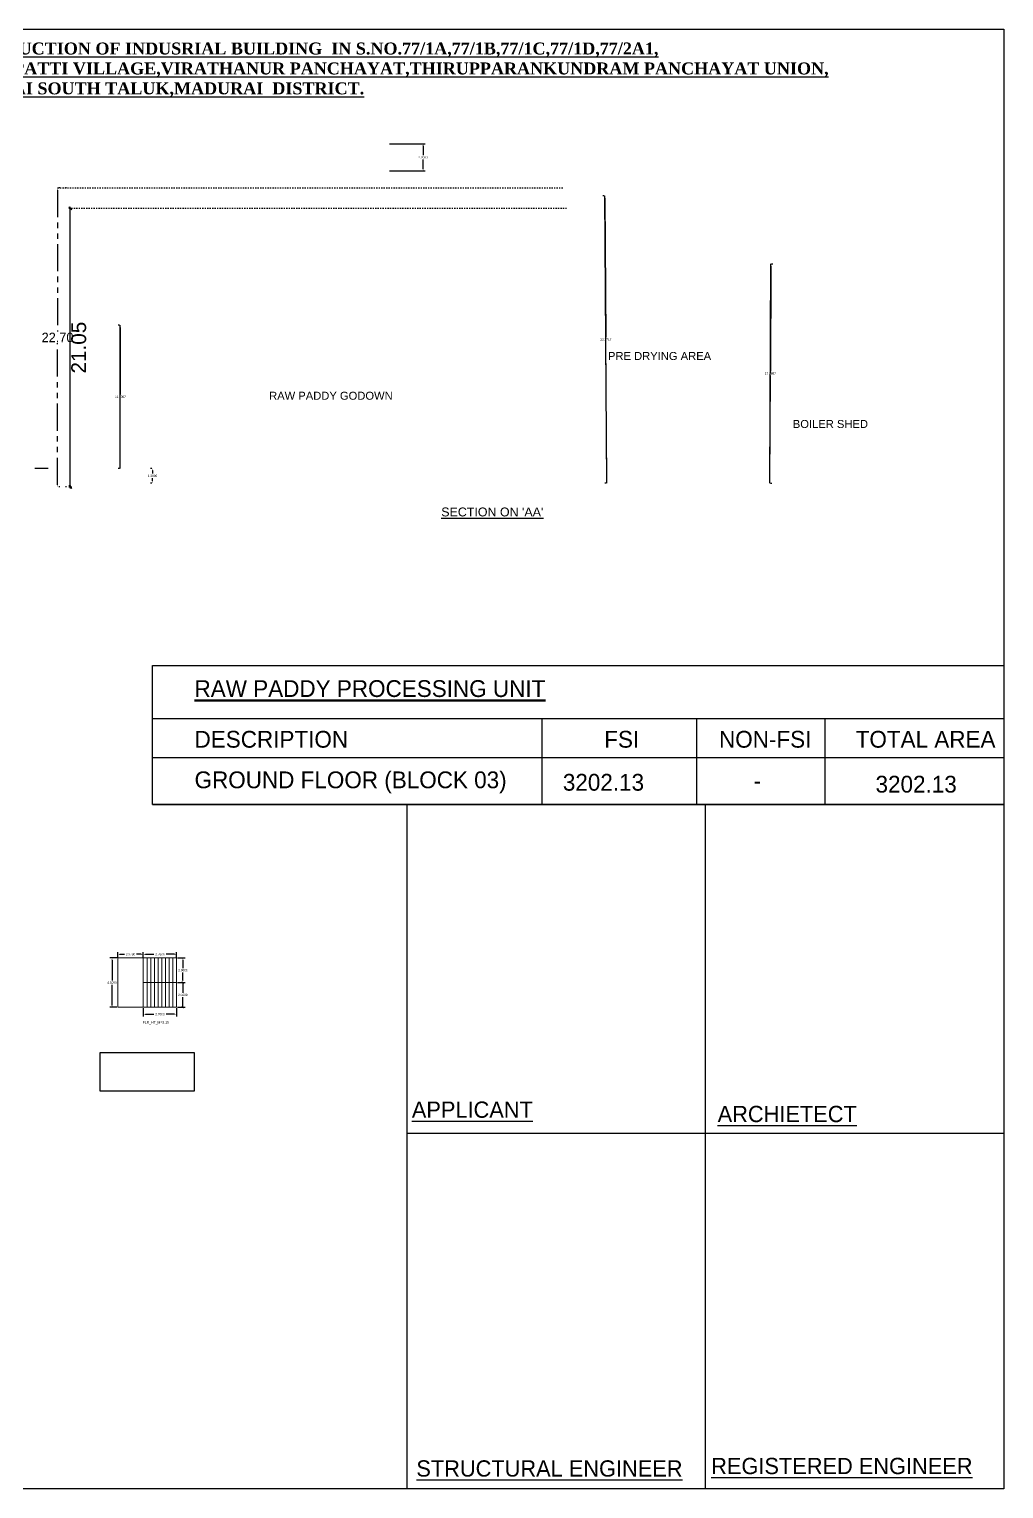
# Model space of a CAD drawing. Header units: metres. Extents: x 1422408 to 2565053, y 3723 to 80428.
# Drawn here: x 2267957.1 to 2268036, y 4137.9 to 4256.1 of the extents above; entities that cross this region are included whole.
import ezdxf

# ---------------------------------------------------------------- set-up
doc = ezdxf.new("R2010")
doc.units = ezdxf.units.M
doc.header["$LTSCALE"] = 3.5
doc.header["$MEASUREMENT"] = 0
for name, pattern in [('DOT2', [0.125, 0, -0.125]), ('HIDDEN', [0.375, 0.25, -0.125]), ('PHANTOM2', [1.25, 0.625, -0.125, 0.125, -0.125, 0.125, -0.125])]:
    doc.linetypes.add(name, pattern=pattern)
doc.layers.get('0').update_dxf_attribs({"linetype": 'CONTINUOUS'})
doc.layers.get('DEFPOINTS').update_dxf_attribs({"linetype": 'CONTINUOUS'})
for name, color, linetype in [('BLK_5_FLR_0_AC_ROOM_1', 117, 'CONTINUOUS'), ('BLK_5_FLR_0_AC_ROOM_2', 117, 'CONTINUOUS'), ('BLK_5_FLR_0_AC_ROOM_3', 117, 'CONTINUOUS'), ('BLK_5_HT_OF_BLDG', 5, 'CONTINUOUS'), ('BLK_5_PLINTH_HEIGHT', 7, 'CONTINUOUS'), ('BLK_5_ROOF_WATER_TANK_HT', 235, 'CONTINUOUS')]:
    doc.layers.add(name, color=color, linetype=linetype)
for name, color, linetype, lineweight in [('BLK_5_FLR_0_FIRESTAIR_1', 1, 'CONTINUOUS', 0), ('BLK_5_FLR_0_FIRESTAIR_1_FLIGHT_1', 7, 'CONTINUOUS', 0), ('BLK_5_FLR_0_FIRESTAIR_1_FLIGHT_2', 7, 'CONTINUOUS', 0), ('BLK_5_FLR_0_FIRESTAIR_1_LANDING_1', 7, 'CONTINUOUS', 0)]:
    doc.layers.add(name, color=color, linetype=linetype, lineweight=lineweight)
doc.styles.add('ANAND', font='times.ttf')
doc.styles.add('ROOM TEXT 10.5', font='swisse.ttf')
doc.styles.add('sar dim', font='GOTHIC.TTF', dxfattribs={"height": 0.75})
doc.styles.add('style1', font='arial.ttf', dxfattribs={"height": 0.28})
doc.styles.add('THIN', font='GOTHIC.TTF', dxfattribs={"height": 1})
doc.styles.add('thin2', font='arial.ttf', dxfattribs={"height": 0.3})
doc.dimstyles.get("Standard").update_dxf_attribs({"dimtxt": 0.18, "dimasz": 0.18, "dimexe": 0.18, "dimexo": 0.0625, "dimgap": 0.09, "dimtad": 0, "dimtih": 1, "dimtoh": 1, "dimdec": 4, "dimzin": 0, "dimdsep": 46, "dimtxsty": 'Standard', "dimcen": 0.09, "dimadec": 0, "dimazin": 0, "dimtfac": 1, "dimtdec": 4, "dimtofl": 0, "dimtmove": 0, "dimatfit": 3, "dimfxl": 0, "dimtolj": 1, "dimtzin": 0, "dimarcsym": 0})
doc.dimstyles.new('STANDARD$0', dxfattribs={"dimtxt": 0.25, "dimasz": 0.1, "dimexe": 2, "dimexo": 2, "dimgap": 0, "dimtad": 0, "dimzin": 0, "dimdsep": 46, "dimtxsty": 'ANAND', "dimcen": 0.0625, "dimdle": 2.5, "dimse1": 1, "dimse2": 1, "dimclrd": 2, "dimclre": 9, "dimadec": 0, "dimazin": 0, "dimtfac": 1, "dimtix": 1, "dimtofl": 0, "dimtmove": 2, "dimatfit": 3, "dimldrblk": 'OBLIQUE', "dimfxl": 0, "dimtolj": 1, "dimtzin": 0, "dimarcsym": 0})

# ---------------------------------------------------------------- blocks, each defined once
blk = doc.blocks.new('*D552')
at = {"layer": 'BLK_5_HT_OF_BLDG', "color": 0, "linetype": 'DOT2', "lineweight": -2}
for p, q in [((2267960.17, 4243.27), (2267959.26, 4243.27)), ((2267960.17, 4219.06), (2267959.26, 4219.06))]:
    blk.add_line(p, q, dxfattribs=at)
at = {"layer": 'BLK_5_HT_OF_BLDG', "color": 0, "linetype": 'PHANTOM2', "lineweight": -2}
for p, q in [((2267959.44, 4243.09), (2267959.44, 4231.64)), ((2267959.44, 4219.24), (2267959.44, 4230.69))]:
    blk.add_line(p, q, dxfattribs=at)
at = {"layer": 'BLK_5_HT_OF_BLDG', "color": 0}
for points in [[(2267959.41, 4243.09), (2267959.47, 4243.09), (2267959.44, 4243.27)], [(2267959.41, 4219.24), (2267959.47, 4219.24), (2267959.44, 4219.06)]]:
    blk.add_solid(points, dxfattribs=at)
at = {"layer": 'DEFPOINTS', "color": 0}
for p in [(2267959.44, 4243.27), (2267960.23, 4243.27), (2267960.23, 4219.06)]:
    blk.add_point(p, dxfattribs=at)
at = {"layer": 'BLK_5_HT_OF_BLDG', "color": 0, "lineweight": 25, "insert": (2267959.44, 4231.16), "char_height": 0.18, "attachment_point": 5}
blk.add_mtext('\\A1;{\\H4.2857x;22.70}', dxfattribs=at)
blk = doc.blocks.new('ER')
for p, q in [((-3, -3), (3, 3)), ((-3, 0), (3, 0)), ((0, -3), (0, 3))]:
    blk.add_line(p, q)
blk = doc.blocks.new('*D553')
at = {"lineweight": -2, "ltscale": 0.05}
blk.add_line((2267960.47, 4219.1), (2267960.47, 4241.57), dxfattribs=at)
at = {"layer": 'DEFPOINTS', "color": 0, "ltscale": 0.05}
for p in [(2267960.47, 4241.61), (2267960.47, 4241.61), (2267960.47, 4219.06)]:
    blk.add_point(p, dxfattribs=at)
at = {"lineweight": -2, "ltscale": 0.05, "xscale": 0.04, "yscale": 0.04, "zscale": 0.04}
for p, rotation in [((2267960.47, 4241.61), 90), ((2267960.47, 4219.06), 270)]:
    blk.add_blockref('ER', p, dxfattribs=dict(at, rotation=rotation))
at = {"color": 0, "ltscale": 0.05, "insert": (2267961.16, 4230.34), "char_height": 0.28, "attachment_point": 5, "rotation": 90, "style": 'style1'}
blk.add_mtext('\\A1;{\\H4.2857x;21.05}', dxfattribs=at)
blk = doc.blocks.new('_DOT')
at = {"color": 0, "linetype": 'ByBlock'}
blk.add_line((-0.5, 0), (-1, 0), dxfattribs=at)
at = {"color": 0, "linetype": 'ByBlock', "const_width": 0.5}
blk.add_lwpolyline([(-0.25, 0, 1), (0.25, 0, 1)], format="xyb", close=True, dxfattribs=at)
blk = doc.blocks.new('*D555')
at = {"layer": 'BLK_5_FLR_0_AC_ROOM_1', "color": 0, "linetype": 'DOT2', "lineweight": -2, "ltscale": 400}
for p, q in [((2267964.46, 4232.16), (2267964.34, 4232.16)), ((2267964.46, 4220.56), (2267964.34, 4220.56))]:
    blk.add_line(p, q, dxfattribs=at)
at = {"layer": 'BLK_5_FLR_0_AC_ROOM_1', "color": 0, "linetype": 'PHANTOM2', "lineweight": -2, "ltscale": 400}
for p, q in [((2267964.52, 4231.98), (2267964.52, 4226.54)), ((2267964.52, 4220.74), (2267964.52, 4226.18))]:
    blk.add_line(p, q, dxfattribs=at)
at = {"layer": 'BLK_5_FLR_0_AC_ROOM_1', "color": 0, "ltscale": 400}
for points in [[(2267964.49, 4231.98), (2267964.55, 4231.98), (2267964.52, 4232.16)], [(2267964.49, 4220.74), (2267964.55, 4220.74), (2267964.52, 4220.56)]]:
    blk.add_solid(points, dxfattribs=at)
at = {"layer": 'DEFPOINTS', "color": 0, "ltscale": 400}
for p in [(2267964.52, 4232.16), (2267964.52, 4232.16), (2267964.52, 4220.56)]:
    blk.add_point(p, dxfattribs=at)
at = {"layer": 'BLK_5_FLR_0_AC_ROOM_1', "color": 0, "ltscale": 400, "insert": (2267964.52, 4226.36), "char_height": 0.18, "attachment_point": 5}
blk.add_mtext('\\A1;11.6007', dxfattribs=at)
blk = doc.blocks.new('*D563')
at = {"layer": 'BLK_5_FLR_0_AC_ROOM_2', "color": 0, "linetype": 'DOT2', "lineweight": -2, "ltscale": 400}
for p, q in [((2268003.68, 4242.63), (2268003.57, 4242.63)), ((2268003.85, 4219.36), (2268003.74, 4219.36))]:
    blk.add_line(p, q, dxfattribs=at)
at = {"layer": 'BLK_5_FLR_0_AC_ROOM_2', "color": 0, "linetype": 'PHANTOM2', "lineweight": -2, "ltscale": 400}
for p, q in [((2268003.75, 4242.45), (2268003.83, 4231.18)), ((2268003.92, 4219.54), (2268003.83, 4230.82))]:
    blk.add_line(p, q, dxfattribs=at)
at = {"layer": 'BLK_5_FLR_0_AC_ROOM_2', "color": 0, "ltscale": 400}
for points in [[(2268003.78, 4242.45), (2268003.72, 4242.45), (2268003.75, 4242.63)], [(2268003.95, 4219.54), (2268003.89, 4219.54), (2268003.92, 4219.36)]]:
    blk.add_solid(points, dxfattribs=at)
at = {"layer": 'DEFPOINTS', "color": 0, "ltscale": 400}
for p in [(2268003.75, 4242.63), (2268003.75, 4242.63), (2268003.92, 4219.36)]:
    blk.add_point(p, dxfattribs=at)
at = {"layer": 'BLK_5_FLR_0_AC_ROOM_2', "color": 0, "ltscale": 400, "insert": (2268003.83, 4231), "char_height": 0.18, "attachment_point": 5}
blk.add_mtext('\\A1;23.2717', dxfattribs=at)
blk = doc.blocks.new('*D564')
at = {"layer": 'BLK_5_FLR_0_AC_ROOM_3', "color": 0, "linetype": 'PHANTOM2', "lineweight": -2, "ltscale": 400}
for p, q in [((2268017.19, 4236.95), (2268017.15, 4228.43)), ((2268017.11, 4219.54), (2268017.15, 4228.07))]:
    blk.add_line(p, q, dxfattribs=at)
at = {"layer": 'BLK_5_FLR_0_AC_ROOM_3', "color": 0, "linetype": 'DOT2', "lineweight": -2, "ltscale": 400}
for p, q in [((2268017.25, 4237.13), (2268017.37, 4237.13)), ((2268017.17, 4219.36), (2268017.29, 4219.36))]:
    blk.add_line(p, q, dxfattribs=at)
at = {"layer": 'BLK_5_FLR_0_AC_ROOM_3', "color": 0, "ltscale": 400}
for points in [[(2268017.16, 4236.95), (2268017.22, 4236.95), (2268017.19, 4237.13)], [(2268017.08, 4219.54), (2268017.14, 4219.54), (2268017.11, 4219.36)]]:
    blk.add_solid(points, dxfattribs=at)
at = {"layer": 'DEFPOINTS', "color": 0, "ltscale": 400}
for p in [(2268017.19, 4237.13), (2268017.19, 4237.13), (2268017.11, 4219.36)]:
    blk.add_point(p, dxfattribs=at)
at = {"layer": 'BLK_5_FLR_0_AC_ROOM_3', "color": 0, "ltscale": 400, "insert": (2268017.15, 4228.25), "char_height": 0.18, "attachment_point": 5}
blk.add_mtext('\\A1;17.7687', dxfattribs=at)
blk = doc.blocks.new('*D581')
at = {"layer": 'BLK_5_PLINTH_HEIGHT', "color": 0, "linetype": 'DOT2', "lineweight": -2}
for p, q in [((2267967.07, 4220.56), (2267966.95, 4220.56)), ((2267967.07, 4219.36), (2267966.95, 4219.36))]:
    blk.add_line(p, q, dxfattribs=at)
at = {"layer": 'BLK_5_PLINTH_HEIGHT', "color": 0, "linetype": 'PHANTOM2', "lineweight": -2}
for p, q in [((2267967.13, 4220.38), (2267967.13, 4220.14)), ((2267967.13, 4219.54), (2267967.13, 4219.78))]:
    blk.add_line(p, q, dxfattribs=at)
at = {"layer": 'BLK_5_PLINTH_HEIGHT', "color": 0}
for points in [[(2267967.1, 4220.38), (2267967.16, 4220.38), (2267967.13, 4220.56)], [(2267967.1, 4219.54), (2267967.16, 4219.54), (2267967.13, 4219.36)]]:
    blk.add_solid(points, dxfattribs=at)
at = {"layer": 'DEFPOINTS', "color": 0}
for p in [(2267967.13, 4220.56), (2267967.13, 4219.36), (2267967.13, 4219.36)]:
    blk.add_point(p, dxfattribs=at)
at = {"layer": 'BLK_5_PLINTH_HEIGHT', "color": 0, "lineweight": 25, "insert": (2267967.13, 4219.96), "char_height": 0.18, "attachment_point": 5}
blk.add_mtext('\\A1;1.2000', dxfattribs=at)
blk = doc.blocks.new('*D628')
at = {"layer": 'BLK_5_FLR_0_FIRESTAIR_1_FLIGHT_1', "color": 0, "linetype": 'Continuous', "lineweight": -2}
for p, q in [((2267969.14, 4180.92), (2267969.77, 4180.92)), ((2267969.59, 4180.74), (2267969.59, 4180.1)), ((2267969.59, 4179.1), (2267969.59, 4179.74)), ((2267969.14, 4178.92), (2267969.77, 4178.92))]:
    blk.add_line(p, q, dxfattribs=at)
at = {"layer": 'BLK_5_FLR_0_FIRESTAIR_1_FLIGHT_1', "color": 0, "linetype": 'Continuous'}
for points in [[(2267969.56, 4180.74), (2267969.62, 4180.74), (2267969.59, 4180.92)], [(2267969.56, 4179.1), (2267969.62, 4179.1), (2267969.59, 4178.92)]]:
    blk.add_solid(points, dxfattribs=at)
at = {"layer": 'DEFPOINTS', "color": 0, "linetype": 'Continuous'}
for p in [(2267969.08, 4180.92), (2267969.59, 4180.92), (2267969.08, 4178.92)]:
    blk.add_point(p, dxfattribs=at)
at = {"layer": 'BLK_5_FLR_0_FIRESTAIR_1_FLIGHT_1', "color": 0, "linetype": 'Continuous', "insert": (2267969.59, 4179.92), "char_height": 0.18, "attachment_point": 5}
blk.add_mtext('\\A1;2.0000', dxfattribs=at)
blk = doc.blocks.new('*D629')
at = {"layer": 'BLK_5_FLR_0_FIRESTAIR_1_FLIGHT_1', "color": 0, "linetype": 'Continuous', "lineweight": -2}
for p, q in [((2267966.38, 4180.92), (2267966.38, 4181.39)), ((2267966.56, 4181.21), (2267967.24, 4181.21)), ((2267968.9, 4181.21), (2267968.23, 4181.21)), ((2267969.08, 4180.92), (2267969.08, 4181.39))]:
    blk.add_line(p, q, dxfattribs=at)
at = {"layer": 'BLK_5_FLR_0_FIRESTAIR_1_FLIGHT_1', "color": 0, "linetype": 'Continuous'}
for points in [[(2267966.56, 4181.24), (2267966.56, 4181.18), (2267966.38, 4181.21)], [(2267968.9, 4181.24), (2267968.9, 4181.18), (2267969.08, 4181.21)]]:
    blk.add_solid(points, dxfattribs=at)
at = {"layer": 'DEFPOINTS', "color": 0, "linetype": 'Continuous'}
for p in [(2267966.38, 4180.86), (2267969.08, 4181.21), (2267969.08, 4180.86)]:
    blk.add_point(p, dxfattribs=at)
at = {"layer": 'BLK_5_FLR_0_FIRESTAIR_1_FLIGHT_1', "color": 0, "linetype": 'Continuous', "insert": (2267967.73, 4181.21), "char_height": 0.18, "attachment_point": 5}
blk.add_mtext('\\A1;2.7000', dxfattribs=at)
blk = doc.blocks.new('*D630')
at = {"layer": 'BLK_5_FLR_0_FIRESTAIR_1_LANDING_1', "color": 0, "lineweight": -2}
for p, q in [((2267964.31, 4180.92), (2267964.31, 4181.39)), ((2267964.49, 4181.21), (2267964.85, 4181.21)), ((2267966.2, 4181.21), (2267965.84, 4181.21)), ((2267966.38, 4180.92), (2267966.38, 4181.39))]:
    blk.add_line(p, q, dxfattribs=at)
at = {"layer": 'BLK_5_FLR_0_FIRESTAIR_1_LANDING_1', "color": 0}
for points in [[(2267964.49, 4181.24), (2267964.49, 4181.18), (2267964.31, 4181.21)], [(2267966.2, 4181.24), (2267966.2, 4181.18), (2267966.38, 4181.21)]]:
    blk.add_solid(points, dxfattribs=at)
at = {"layer": 'DEFPOINTS', "color": 0}
for p in [(2267964.31, 4180.86), (2267966.38, 4181.21), (2267966.38, 4180.86)]:
    blk.add_point(p, dxfattribs=at)
at = {"layer": 'BLK_5_FLR_0_FIRESTAIR_1_LANDING_1', "color": 0, "insert": (2267965.35, 4181.21), "char_height": 0.18, "attachment_point": 5}
blk.add_mtext('\\A1;2.0700', dxfattribs=at)
blk = doc.blocks.new('*D631')
at = {"layer": 'BLK_5_FLR_0_FIRESTAIR_1_LANDING_1', "color": 0, "lineweight": -2}
for p, q in [((2267964.25, 4180.92), (2267963.67, 4180.92)), ((2267963.85, 4180.74), (2267963.85, 4179.1)), ((2267963.85, 4177.1), (2267963.85, 4178.74)), ((2267964.25, 4176.92), (2267963.67, 4176.92))]:
    blk.add_line(p, q, dxfattribs=at)
at = {"layer": 'BLK_5_FLR_0_FIRESTAIR_1_LANDING_1', "color": 0}
for points in [[(2267963.82, 4180.74), (2267963.88, 4180.74), (2267963.85, 4180.92)], [(2267963.82, 4177.1), (2267963.88, 4177.1), (2267963.85, 4176.92)]]:
    blk.add_solid(points, dxfattribs=at)
at = {"layer": 'DEFPOINTS', "color": 0}
for p in [(2267964.31, 4180.92), (2267963.85, 4176.92), (2267964.31, 4176.92)]:
    blk.add_point(p, dxfattribs=at)
at = {"layer": 'BLK_5_FLR_0_FIRESTAIR_1_LANDING_1', "color": 0, "insert": (2267963.85, 4178.92), "char_height": 0.18, "attachment_point": 5}
blk.add_mtext('\\A1;4.0000', dxfattribs=at)
blk = doc.blocks.new('*D632')
at = {"layer": 'BLK_5_FLR_0_FIRESTAIR_1_FLIGHT_2', "color": 0, "linetype": 'Continuous', "lineweight": -2}
for p, q in [((2267966.38, 4176.86), (2267966.38, 4176.18)), ((2267966.56, 4176.36), (2267967.24, 4176.36)), ((2267968.9, 4176.36), (2267968.23, 4176.36)), ((2267969.08, 4176.86), (2267969.08, 4176.18))]:
    blk.add_line(p, q, dxfattribs=at)
at = {"layer": 'BLK_5_FLR_0_FIRESTAIR_1_FLIGHT_2', "color": 0, "linetype": 'Continuous'}
for points in [[(2267966.56, 4176.39), (2267966.56, 4176.33), (2267966.38, 4176.36)], [(2267968.9, 4176.39), (2267968.9, 4176.33), (2267969.08, 4176.36)]]:
    blk.add_solid(points, dxfattribs=at)
at = {"layer": 'DEFPOINTS', "color": 0, "linetype": 'Continuous'}
for p in [(2267966.38, 4176.92), (2267969.08, 4176.92), (2267969.08, 4176.36)]:
    blk.add_point(p, dxfattribs=at)
at = {"layer": 'BLK_5_FLR_0_FIRESTAIR_1_FLIGHT_2', "color": 0, "linetype": 'Continuous', "insert": (2267967.73, 4176.36), "char_height": 0.18, "attachment_point": 5}
blk.add_mtext('\\A1;2.7000', dxfattribs=at)
blk = doc.blocks.new('_ArchTick')
at = {"color": 0, "linetype": 'ByBlock', "const_width": 0.15}
blk.add_lwpolyline([(-0.5, -0.5), (0.5, 0.5)], dxfattribs=at)
blk = doc.blocks.new('*D633')
at = {"layer": 'BLK_5_FLR_0_FIRESTAIR_1_FLIGHT_2', "color": 0, "linetype": 'Continuous', "lineweight": -2}
for p, q in [((2267969.14, 4178.92), (2267969.76, 4178.92)), ((2267969.58, 4178.92), (2267969.58, 4178.1)), ((2267969.58, 4176.92), (2267969.58, 4177.74)), ((2267969.14, 4176.92), (2267969.76, 4176.92))]:
    blk.add_line(p, q, dxfattribs=at)
at = {"layer": 'DEFPOINTS', "color": 0, "linetype": 'Continuous'}
for p in [(2267969.08, 4178.92), (2267969.08, 4176.92), (2267969.58, 4176.92)]:
    blk.add_point(p, dxfattribs=at)
at = {"layer": 'BLK_5_FLR_0_FIRESTAIR_1_FLIGHT_2', "color": 0, "linetype": 'Continuous', "lineweight": -2, "xscale": 0.18, "yscale": 0.18, "zscale": 0.18}
for p, rotation in [((2267969.58, 4178.92), 90), ((2267969.58, 4176.92), 270)]:
    blk.add_blockref('_ArchTick', p, dxfattribs=dict(at, rotation=rotation))
at = {"layer": 'BLK_5_FLR_0_FIRESTAIR_1_FLIGHT_2', "color": 0, "linetype": 'Continuous', "insert": (2267969.58, 4177.92), "char_height": 0.18, "attachment_point": 5}
blk.add_mtext('\\A1;2.0000', dxfattribs=at)
blk = doc.blocks.new('*D707')
at = {"layer": 'BLK_5_ROOF_WATER_TANK_HT', "color": 0, "lineweight": -2}
for p, q in [((2267986.31, 4246.85), (2267989.21, 4246.85)), ((2267989.03, 4246.67), (2267989.03, 4245.93)), ((2267989.03, 4244.83), (2267989.03, 4245.57)), ((2267986.31, 4244.65), (2267989.21, 4244.65))]:
    blk.add_line(p, q, dxfattribs=at)
at = {"layer": 'BLK_5_ROOF_WATER_TANK_HT', "color": 0}
for points in [[(2267989, 4246.67), (2267989.06, 4246.67), (2267989.03, 4246.85)], [(2267989, 4244.83), (2267989.06, 4244.83), (2267989.03, 4244.65)]]:
    blk.add_solid(points, dxfattribs=at)
at = {"layer": 'DEFPOINTS', "color": 0}
for p in [(2267986.24, 4246.85), (2267989.03, 4246.85), (2267986.24, 4244.65)]:
    blk.add_point(p, dxfattribs=at)
at = {"layer": 'BLK_5_ROOF_WATER_TANK_HT', "color": 0, "insert": (2267989.03, 4245.75), "char_height": 0.18, "attachment_point": 5}
blk.add_mtext('\\A1;2.2000', dxfattribs=at)

msp = doc.modelspace()

# ---------------------------------------------------------------- linework, layer by layer
at = {"ltscale": 0.05}
for p, q in [((2267967.13886, 4193.34343), (2268036.04715, 4193.34343)), ((2267987.71235, 4193.34343), (2267987.71235, 4137.92469)), ((2268011.87975, 4193.34343), (2268011.87975, 4137.92469)), ((2268036.04715, 4193.34343), (2268036.04715, 4137.92469)), ((2268036.04715, 4137.92469), (2267967.13886, 4137.92469))]:
    msp.add_line(p, q, dxfattribs=at)
for points in [[(2267898.51851, 4256.12769), (2268036.04715, 4256.12769), (2268036.04715, 4137.92469), (2267898.51851, 4137.92469)], [(2268036.04715, 4193.34343), (2267967.13886, 4193.34343), (2267967.13886, 4204.58841), (2268036.04715, 4204.58841)]]:
    msp.add_lwpolyline(points, close=True, dxfattribs=at)
at = {"linetype": 'HIDDEN', "ltscale": 0.05}
for points in [[(2268000.33864, 4243.26669), (2267959.44474, 4243.26669)], [(2268000.65265, 4241.6127), (2267960.46529, 4241.6127)]]:
    msp.add_lwpolyline(points, dxfattribs=at)
at = {"ltscale": 0.05}
for points in [[(2267958.69214, 4220.56294), (2267957.60302, 4220.56294)], [(2267967.13886, 4200.30817), (2268036.04715, 4200.30817)], [(2267998.67947, 4193.34343), (2267998.67947, 4200.30817)], [(2268011.20319, 4193.34343), (2268011.20319, 4200.30817)], [(2268021.57316, 4193.34343), (2268021.57316, 4200.30817)], [(2267967.13886, 4197.15766), (2268036.04715, 4197.15766)], [(2267987.71235, 4166.71366), (2268036.04715, 4166.71366)]]:
    msp.add_lwpolyline(points, dxfattribs=at)
at = {"lineweight": 13}
msp.add_lwpolyline([(2267966.38222, 4178.92247), (2267969.08222, 4178.92247)], dxfattribs=at)
at = {"layer": 'BLK_5_FLR_0_AC_ROOM_1', "color": 3, "ltscale": 400}
msp.add_lwpolyline([(2267964.51951, 4220.56294), (2267964.51951, 4232.16363)], dxfattribs=at)
at = {"layer": 'BLK_5_FLR_0_AC_ROOM_2', "color": 3, "ltscale": 400}
msp.add_lwpolyline([(2268003.91732, 4219.36294), (2268003.74607, 4242.634)], dxfattribs=at)
at = {"layer": 'BLK_5_FLR_0_AC_ROOM_3', "color": 3, "ltscale": 400}
msp.add_lwpolyline([(2268017.11079, 4219.36294), (2268017.18863, 4237.13144)], dxfattribs=at)
at = {"layer": 'BLK_5_FLR_0_FIRESTAIR_1_FLIGHT_1', "color": 7}
for p, q in [((2267966.68222, 4178.92247), (2267966.68222, 4180.92247)), ((2267966.98222, 4178.92247), (2267966.98222, 4180.92247)), ((2267967.28222, 4178.92247), (2267967.28222, 4180.92247)), ((2267967.58222, 4178.92247), (2267967.58222, 4180.92247)), ((2267967.88222, 4178.92247), (2267967.88222, 4180.92247)), ((2267968.18222, 4178.92247), (2267968.18222, 4180.92247)), ((2267968.48222, 4178.92247), (2267968.48222, 4180.92247)), ((2267968.78222, 4178.92247), (2267968.78222, 4180.92247))]:
    msp.add_line(p, q, dxfattribs=at)
msp.add_lwpolyline([(2267966.38222, 4180.92247), (2267969.08222, 4180.92247), (2267969.08222, 4178.92247), (2267966.38222, 4178.92247)], close=True, dxfattribs=at)
at = {"layer": 'BLK_5_FLR_0_FIRESTAIR_1_FLIGHT_2', "color": 7}
for p, q in [((2267966.68222, 4176.92247), (2267966.68222, 4178.92247)), ((2267966.98222, 4176.92247), (2267966.98222, 4178.92247)), ((2267967.28222, 4176.92247), (2267967.28222, 4178.92247)), ((2267967.58222, 4176.92247), (2267967.58222, 4178.92247)), ((2267967.88222, 4176.92247), (2267967.88222, 4178.92247)), ((2267968.18222, 4176.92247), (2267968.18222, 4178.92247)), ((2267968.48222, 4176.92247), (2267968.48222, 4178.92247)), ((2267968.78222, 4176.92247), (2267968.78222, 4178.92247))]:
    msp.add_line(p, q, dxfattribs=at)
msp.add_lwpolyline([(2267966.38222, 4178.92247), (2267969.08222, 4178.92247), (2267969.08222, 4176.92247), (2267966.38222, 4176.92247)], close=True, dxfattribs=at)
at = {"layer": 'BLK_5_FLR_0_FIRESTAIR_1_FLIGHT_2', "lineweight": 13}
msp.add_lwpolyline([(2267966.38222, 4176.92247), (2267969.08222, 4176.92247)], dxfattribs=at)
at = {"layer": 'BLK_5_FLR_0_FIRESTAIR_1_LANDING_1', "color": 7}
msp.add_lwpolyline([(2267964.31222, 4180.92247), (2267966.38222, 4180.92247), (2267966.38222, 4176.92247), (2267964.31222, 4176.92247)], close=True, dxfattribs=at)
at = {"layer": 'BLK_5_ROOF_WATER_TANK_HT', "color": 235}
msp.add_lwpolyline([(2267962.86629, 4170.15172), (2267970.51443, 4170.15172), (2267970.51443, 4173.23988), (2267962.86629, 4173.23988)], close=True, dxfattribs=at)

# ---------------------------------------------------------------- texts
at = {"ltscale": 0.22, "style": 'ROOM TEXT 10.5'}
for s, height, p in [('PRE DRYING AREA', 0.648, (2268004.00394, 4229.3386)), ('RAW PADDY GODOWN', 0.648, (2267976.56733, 4226.12019)), ('BOILER SHED', 0.648, (2268018.96613, 4223.83306)), ("%%USECTION ON 'AA'", 0.72, (2267990.50498, 4216.6719))]:
    msp.add_text(s, height=height, dxfattribs=at).set_placement(p)
at = {"lineweight": 60, "style": 'THIN'}
for s, height, p in [('%%URAW PADDY PROCESSING UNIT', 1.3603321, (2267970.53046, 4202.0487)), ('DESCRIPTION', 1.3603321, (2267970.53046, 4197.94367)), ('FSI', 1.360332, (2268003.70034, 4197.94367)), ('NON-FSI', 1.360332, (2268012.99055, 4197.94367)), ('TOTAL AREA', 1.360332, (2268024.05426, 4197.94367)), ('GROUND FLOOR (BLOCK 03)', 1.3603321, (2267970.53046, 4194.65865)), ('3202.13', 1.360332, (2268000.35004, 4194.45996)), ('-', 1.36033, (2268015.79001, 4194.57547)), ('3202.13', 1.360332, (2268025.66441, 4194.30565))]:
    msp.add_text(s, height=height, dxfattribs=at).set_placement(p)
at = {"style": 'sar dim'}
for s, p in [('%%UAPPLICANT', (2267988.12261, 4167.97008)), ('%%UARCHIETECT', (2268012.88164, 4167.6191)), ('%%USTRUCTURAL ENGINEER', (2267988.4884, 4138.91322)), ('%%UREGISTERED ENGINEER', (2268012.35746, 4139.11339))]:
    msp.add_text(s, height=1.3183516, dxfattribs=at).set_placement(p)
at = {"insert": (2267855.0402, 4255.04805), "char_height": 0.96828342, "attachment_point": 1, "style": 'thin2'}
msp.add_mtext_dynamic_manual_height_columns('\\A1;{\\fTimes New Roman|b1|i0|c0|p18;\\W9.75614;\\L                    \\W1;PLAN SHOWING THE PROPOSED CONSTRUCTION OF INDUSRIAL BUILDING  IN S.NO.77/1A,77/1B,77/1C,77/1D,77/2A1,\\P\\W9.84257;                \\W1;77/2A2,80/2A,80/3A,81/1A,81/1B,82/4A,84/1B,89/6,89/7,AT KUSAVAPATTI VILLAGE,VIRATHANUR PANCHAYAT,THIRUPPARANKUNDRAM PANCHAYAT UNION,\\P\\W9.64108;                           \\W1;MADURAI SOUTH TALUK,MADURAI  DISTRICT.}', width=219.7553608, gutter_width=2.5, heights=[473.14022], dxfattribs=at)
at = {"layer": 'BLK_5_FLR_0_FIRESTAIR_1', "insert": (2267967.39801, 4175.79984), "char_height": 0.2, "width": 2.4, "attachment_point": 2}
msp.add_mtext('FLR_HT_M=3.15', dxfattribs=at)

# ---------------------------------------------------------------- dimensions: what is measured, and where the dimension line sits
at = {"ltscale": 0.05}
dim = msp.add_aligned_dim(p1=(2267960.46529, 4219.06294), p2=(2267960.46529, 4241.6127), distance=0, text='{\\H4.2857x;21.05}', dimstyle='STANDARD$0', override={"dimtxt": 0.28, "dimasz": 0.04, "dimgap": 0.08, "dimtad": 2, "dimtxsty": 'style1', "dimblk": 'ER', "dimclrd": 256, "dimldrblk": 'DOT', "dimfxl": 0.18, "dimfxlon": 1, "dimarcsym": 1}, dxfattribs=at)
dim.commit()
dim.dimension.update_dxf_attribs({"geometry": '*D553', "text_midpoint": (2267961.15797, 4230.33782)})
at = {"layer": 'BLK_5_FLR_0_AC_ROOM_1', "color": 3, "ltscale": 400}
dim = msp.add_aligned_dim(p1=(2267964.51951, 4220.56294), p2=(2267964.51951, 4232.16363), distance=0, dimstyle='STANDARD$0', override={"dimtxt": 0.18, "dimasz": 0.18, "dimexe": 0.18, "dimexo": 0.0625, "dimgap": 0.09, "dimtih": 1, "dimtoh": 1, "dimdec": 4, "dimtxsty": 'Standard', "dimcen": 0.09, "dimdle": 0, "dimse1": 0, "dimse2": 0, "dimclrd": 0, "dimclre": 0, "dimtdec": 4, "dimtix": 0, "dimtmove": 0, "dimfxl": 0, "dimarcsym": 2}, dxfattribs=at)
dim.commit()
dim.dimension.update_dxf_attribs({"geometry": '*D555', "text_midpoint": (2267964.51951, 4226.36329)})
at = {"layer": 'BLK_5_FLR_0_AC_ROOM_2', "color": 3, "ltscale": 400}
dim = msp.add_aligned_dim(p1=(2268003.91732, 4219.36294), p2=(2268003.74607, 4242.634), distance=0, dimstyle='STANDARD$0', override={"dimtxt": 0.18, "dimasz": 0.18, "dimexe": 0.18, "dimexo": 0.0625, "dimgap": 0.09, "dimtih": 1, "dimtoh": 1, "dimdec": 4, "dimtxsty": 'Standard', "dimcen": 0.09, "dimdle": 0, "dimse1": 0, "dimse2": 0, "dimclrd": 0, "dimclre": 0, "dimtdec": 4, "dimtix": 0, "dimtmove": 0, "dimfxl": 0, "dimarcsym": 2}, dxfattribs=at)
dim.commit()
dim.dimension.update_dxf_attribs({"geometry": '*D563', "text_midpoint": (2268003.83169, 4230.99847)})
at = {"layer": 'BLK_5_FLR_0_AC_ROOM_3', "color": 3, "ltscale": 400}
dim = msp.add_aligned_dim(p1=(2268017.11079, 4219.36294), p2=(2268017.18863, 4237.13144), distance=0, dimstyle='STANDARD$0', override={"dimtxt": 0.18, "dimasz": 0.18, "dimexe": 0.18, "dimexo": 0.0625, "dimgap": 0.09, "dimtih": 1, "dimtoh": 1, "dimdec": 4, "dimtxsty": 'Standard', "dimcen": 0.09, "dimdle": 0, "dimse1": 0, "dimse2": 0, "dimclrd": 0, "dimclre": 0, "dimtdec": 4, "dimtix": 0, "dimtmove": 0, "dimfxl": 0, "dimarcsym": 2}, dxfattribs=at)
dim.commit()
dim.dimension.update_dxf_attribs({"geometry": '*D564', "text_midpoint": (2268017.14971, 4228.24719)})
at = {"layer": 'BLK_5_FLR_0_FIRESTAIR_1_FLIGHT_1', "color": 1, "linetype": 'Continuous'}
dim = msp.add_linear_dim(base=(2267969.08222, 4181.20639), p1=(2267966.38222, 4180.85997), p2=(2267969.08222, 4180.85997), dimstyle='Standard', dxfattribs=at)
dim.commit()
dim.dimension.update_dxf_attribs({"geometry": '*D629', "text_midpoint": (2267967.73222, 4181.20639)})
at = {"layer": 'BLK_5_FLR_0_FIRESTAIR_1_FLIGHT_1', "color": 2, "linetype": 'Continuous'}
dim = msp.add_linear_dim(base=(2267969.58752, 4180.92247), p1=(2267969.08222, 4178.92247), p2=(2267969.08222, 4180.92247), angle=90, dimstyle='Standard', dxfattribs=at)
dim.commit()
dim.dimension.update_dxf_attribs({"geometry": '*D628', "text_midpoint": (2267969.58752, 4179.92247)})
at = {"layer": 'BLK_5_FLR_0_FIRESTAIR_1_FLIGHT_2', "color": 2, "linetype": 'Continuous'}
dim = msp.add_aligned_dim(p1=(2267969.08222, 4178.92247), p2=(2267969.08222, 4176.92247), distance=0.49724, dimstyle='STANDARD$0', override={"dimtxt": 0.18, "dimasz": 0.18, "dimexe": 0.18, "dimexo": 0.0625, "dimgap": 0.09, "dimtad": 1, "dimtih": 1, "dimtoh": 1, "dimdec": 4, "dimtxsty": 'Standard', "dimblk": 'ArchTick', "dimcen": 0.09, "dimdle": 0, "dimse1": 0, "dimse2": 0, "dimclrd": 0, "dimclre": 0, "dimtdec": 4, "dimtix": 0, "dimtmove": 0, "dimldrblk": 'ArchTick'}, dxfattribs=at)
dim.commit()
dim.dimension.update_dxf_attribs({"geometry": '*D633', "text_midpoint": (2267969.57947, 4177.92247)})
at = {"layer": 'BLK_5_FLR_0_FIRESTAIR_1_FLIGHT_2', "color": 1, "linetype": 'Continuous'}
dim = msp.add_linear_dim(base=(2267969.08222, 4176.3582), p1=(2267966.38222, 4176.92247), p2=(2267969.08222, 4176.92247), dimstyle='Standard', dxfattribs=at)
dim.commit()
dim.dimension.update_dxf_attribs({"geometry": '*D632', "text_midpoint": (2267967.73222, 4176.3582)})
at = {"layer": 'BLK_5_FLR_0_FIRESTAIR_1_LANDING_1', "color": 1}
dim = msp.add_linear_dim(base=(2267963.84634, 4176.92247), p1=(2267964.31222, 4180.92247), p2=(2267964.31222, 4176.92247), angle=90, dimstyle='Standard', override={"dimtmove": 1, "dimfxl": 5}, dxfattribs=at)
dim.commit()
dim.dimension.update_dxf_attribs({"geometry": '*D631', "text_midpoint": (2267963.84634, 4178.92247)})
at = {"layer": 'BLK_5_FLR_0_FIRESTAIR_1_LANDING_1', "color": 2}
dim = msp.add_linear_dim(base=(2267966.38222, 4181.20639), p1=(2267964.31222, 4180.85997), p2=(2267966.38222, 4180.85997), dimstyle='Standard', override={"dimtmove": 1, "dimfxl": 5}, dxfattribs=at)
dim.commit()
dim.dimension.update_dxf_attribs({"geometry": '*D630', "text_midpoint": (2267965.34722, 4181.20639)})
at = {"layer": 'BLK_5_HT_OF_BLDG', "color": 1, "lineweight": 25}
dim = msp.add_aligned_dim(p1=(2267960.22823, 4219.06294), p2=(2267960.22823, 4243.26669), distance=0.78349, text='{\\H4.2857x;22.70}', dimstyle='STANDARD$0', override={"dimtxt": 0.18, "dimasz": 0.18, "dimexe": 0.18, "dimexo": 0.0625, "dimgap": 0.09, "dimtih": 1, "dimtoh": 1, "dimdec": 4, "dimtxsty": 'Standard', "dimcen": 0.09, "dimdle": 0, "dimse1": 0, "dimse2": 0, "dimclrd": 0, "dimclre": 0, "dimtdec": 4, "dimtix": 0, "dimtmove": 0, "dimfxl": 0, "dimarcsym": 2}, dxfattribs=at)
dim.commit()
dim.dimension.update_dxf_attribs({"geometry": '*D552', "text_midpoint": (2267959.44474, 4231.16482)})
at = {"layer": 'BLK_5_PLINTH_HEIGHT', "color": 1, "lineweight": 25}
dim = msp.add_aligned_dim(p1=(2267967.13083, 4220.56294), p2=(2267967.13083, 4219.36294), distance=0, dimstyle='STANDARD$0', override={"dimtxt": 0.18, "dimasz": 0.18, "dimexe": 0.18, "dimexo": 0.0625, "dimgap": 0.09, "dimtih": 1, "dimtoh": 1, "dimdec": 4, "dimtxsty": 'Standard', "dimcen": 0.09, "dimdle": 0, "dimse1": 0, "dimse2": 0, "dimclrd": 0, "dimclre": 0, "dimtdec": 4, "dimtix": 0, "dimtmove": 0, "dimfxl": 0, "dimarcsym": 2}, dxfattribs=at)
dim.commit()
dim.dimension.update_dxf_attribs({"geometry": '*D581', "text_midpoint": (2267967.13083, 4219.96294)})
at = {"layer": 'BLK_5_ROOF_WATER_TANK_HT', "color": 235}
dim = msp.add_linear_dim(base=(2267989.02566, 4246.84879), p1=(2267986.24446, 4244.64879), p2=(2267986.24446, 4246.84879), angle=90, dimstyle='Standard', override={"dimscale": 1}, dxfattribs=at)
dim.commit()
dim.dimension.update_dxf_attribs({"geometry": '*D707', "text_midpoint": (2267989.02566, 4245.74879)})

doc.saveas('drawing.dxf')
